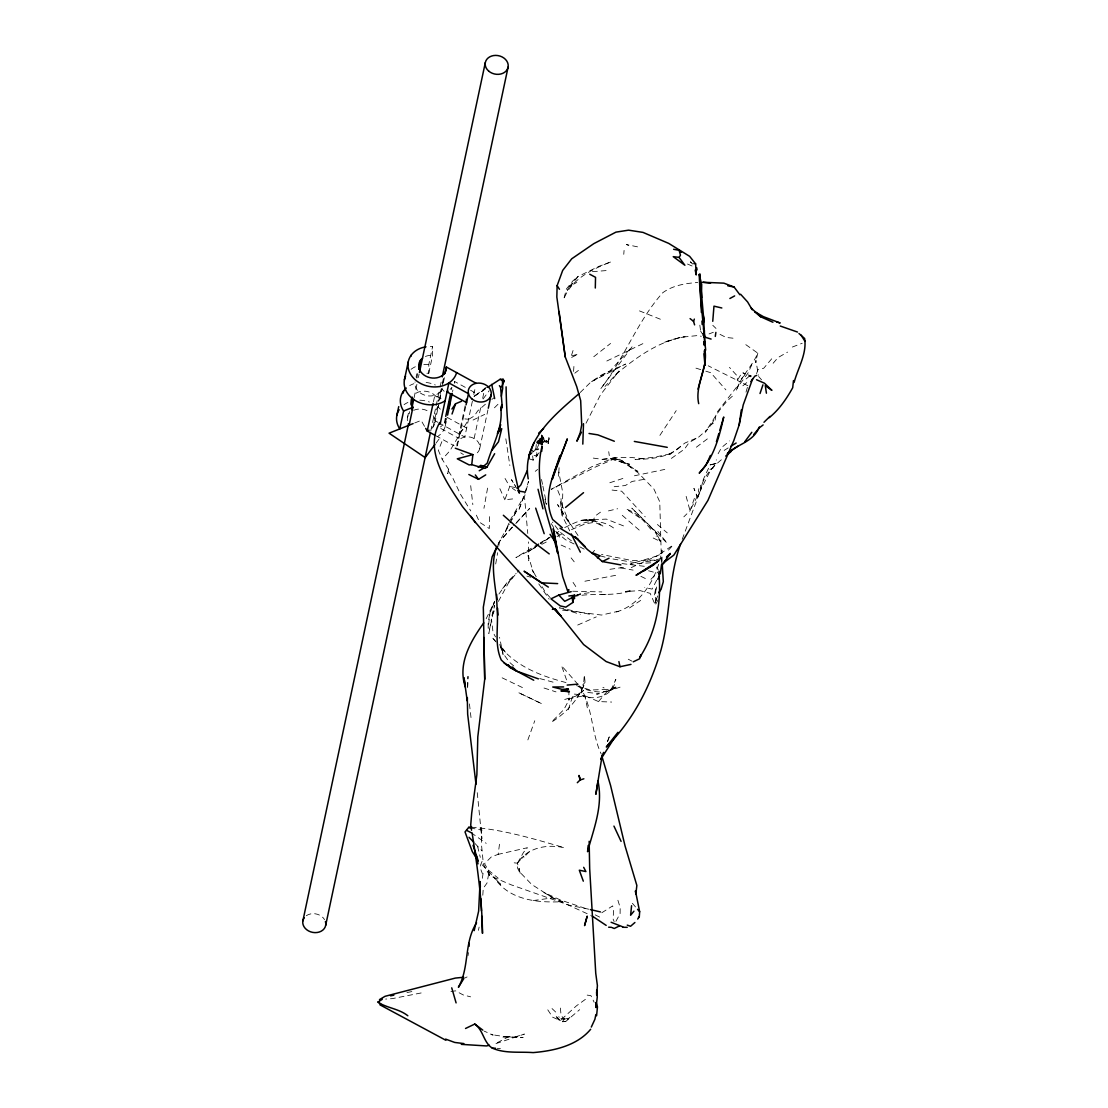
<?xml version="1.0" encoding="UTF-8"?>
<svg xmlns="http://www.w3.org/2000/svg" width="1108" height="1108" viewBox="0 0 1108 1108"><rect width="100%" height="100%" fill="white"/><g stroke="black" fill="none" stroke-linecap="round" stroke-linejoin="round"><path stroke-width="0.75" stroke-dasharray="5 3.75" d="M568.916 689.882L568.903 700.117L569.692 698.497L563.93 709.494L551.355 722.236C566.437 712.873 578.875 699.037 585.079 682.293L584.332 674.897L583.376 686.849L577.794 695.27L583.514 690.45L575.689 696.184L564.651 699.494L584.705 695.644L598.528 701.558L611.658 702.057M426.912 373.244A13.947 11.246 12 0 1 428.768 373.271L428.796 364.463L432.605 346.569A24.791 19.999 12 0 0 427.633 346.61M428.768 373.271L432.577 355.377L432.605 346.569M548.405 443.311L548.363 438.671L548.405 443.311L539.831 439.405L541.577 437.272L543.571 437.868L544.928 441.441L542.255 443.131L537.906 442.951M489.514 516.66L489.293 528.544L479.653 522.311L475.11 512.45M467.645 687.763L468.005 676.309L467.659 686.157M559.097 467.714L558.557 476.343L558.806 472.105L562.781 492.755L562.144 515.635L569.72 530.857M573.57 371.443L573.916 366.36M448.491 469.141L447.715 473.698L448.491 469.141L442.203 459.321L438.394 450.485L442.411 440.264M623.762 254.328L624.081 250.422M528.807 458.712L533.128 460.111L537.408 455.471L535.801 449.28L536.3 444.488M588.667 909.183L568.792 905.084L511.176 884.821L489.639 875.639L488.296 870.057L484.528 863.658L491.412 856.844L498.157 854.351L499.486 844.227M483.06 873.312L481.925 881.553M682.196 539.361L700.602 490.068L700.464 484.556L700.644 490.027L697.486 497.381L693.913 488.337L697.486 497.381L698.857 488.711M468.005 955.692L468.504 952.589M732.346 396.221C720.38 406.511 713.732 419.309 705.256 432.203L711.17 424.71L714.771 422.148L716.239 413.339L739.022 383.991L736.183 390.986C740.476 376.775 752.027 366.706 757.817 353.175L744.922 344.02M487.575 488.116L483.947 508.323M495.705 563.972L497.631 552.684M498.725 546.244L499.542 541.396L510.843 521.106M488.642 874.101L486.994 883.104L483.254 888.228L482.645 897.591M544.305 439.267L540.801 433.74L542.865 441.012L542.241 444.266L537.269 443.325M572.102 355.765L578.251 354.117L570.717 357.87L573.279 349.796M465.125 405.777L458.837 435.084M541.424 447.992L542.795 441.358L541.784 437.106L536.951 448.726L532.99 451.981M478.434 930.346L479.113 927.091M434.807 423.076L438.713 404.545M407.453 417.688L408.409 413.215M416.096 377.066L416.788 373.811M409.157 413.852L409.641 411.622M417.716 373.59L416.774 378.063A13.947 11.246 12 0 1 419.433 375.557M414.046 397.827L416.927 384.296M418.367 377.523L419.087 374.13M433.45 401.733L434.835 395.224L442.161 399.24M430.735 431.054L435.776 407.356M436.136 405.666L439.738 388.742M440.098 387.038L441.538 380.279M433.089 426.968L437.369 406.83M441.178 388.922L438.56 401.234A13.947 11.246 12 0 0 428.477 391.803A13.947 11.246 12 0 0 414.434 394.379M442.369 383.34L443.56 377.745M439.433 399.531L441.51 389.767M442.549 384.891L443.934 378.382M439.641 400.237L442.203 388.132M443.435 382.329L444.419 377.69M444.308 423.104L445.264 418.63M451.441 389.545L451.912 387.315M445.194 426.303L446.898 418.27M452.563 391.623L452.923 389.947M454.349 383.243L454.709 381.554L466.939 388.257M457.355 445.859L466.08 404.849M472.368 401.221L464.764 437.023L439.405 423.145M473.795 394.503L475.54 386.304M474.127 438.505L481.26 404.946M482.686 398.229L484.819 388.16M479.736 448.477L487.936 409.891M757.817 353.175L755.531 362.427L755.919 360.335L758.371 375.252M656.684 586.977L654.413 595.176L655.894 587.462L655.271 605.037L658.18 599.677M536.937 442.134L542.865 441.012L548.197 441.524L538.973 438.934L542.865 441.012L542.241 444.266L537.906 443.228M746.003 392.163L747.401 387.357M524.721 493.337L528.53 481.454L524.5 496.758L527.768 533.488M568.321 709.729L573.335 694.01L582.06 694.785L585.149 697.14L587.836 710.297M756.598 373.673L757.914 369.74L763.744 368.23L773.509 356.665M694.37 498.365L690.021 510.746L683.844 516.84M657.612 595.952L654.842 603.708L657.598 596.215M527.865 739.909L534.762 720.754M523.779 496.315L518.502 510.857L523.71 497.035L510.026 520.4M607.572 741.474L609.857 735.241L607.433 741.668M512.658 498.932L504.86 499.763L509.708 486.55L504.071 476.759M581.755 520.192L593.569 519.749L594.885 516.189L602.156 510.968M697.375 496.135L690.021 510.746L686.004 495.83M482.063 861.359L480.553 865.154L480.664 869.087L482.285 873.367M584.705 695.644L582.337 695.921C596.215 700.893 613.68 695.644 615.813 679.329L611.353 689.107L596.561 694.702M508.863 523.267L505.331 531.868L509.32 524.416M697.486 497.381L700.602 490.068L703.4 479.238L710.131 464.889L714.646 463.961L716.377 459.792M494.348 602.558L490.581 611.367L494.736 601.256L485.567 619.954M494.251 610.951L491.509 617.294L494.611 605.19L488.822 633.527L491.453 619.012L493.06 632.46L495.539 636.906M498.378 601.436L508.447 583.016L519.001 570.066M485.415 404.212L477.756 410.833L474.349 415.943L468.767 419.253L449.862 450.859L442.203 459.321M751.833 364.767L747.928 373.216L739.992 383.991M498.06 544.499L499.542 541.396L512.436 526.854M498.115 544.319L499.542 541.396L514.624 524.873M586.035 423.214L600.564 394.683L618.984 371.028L605.01 386.47M656.656 580.218L652.127 589.11L644.704 587.462M569.47 286.39L567.393 290.338L577.933 276.557L598.971 266.308L611.311 261.751C592.503 269.161 571.077 278.953 563.723 299.326L566.396 288.98L572.891 280.864L577.933 276.557L569.47 286.39L576.839 282.429M510.123 522.921L517.311 509.5L511.647 519.652M615.923 921.344L620.106 913.546L620.175 907.618L617.904 900.264M718.123 453.74L721.543 447.563L729.604 440.915M514.209 862.827L517.422 863.215L520.469 874.101L517.685 868.381L517.422 863.215L523.516 852.384L527.366 847.745L498.157 854.351M711.17 424.71L713.704 420.541L714.771 422.148M740.56 375.155L737.332 380.39L708.234 365.806M710.131 464.889L716.197 463.296L710.394 470.526L700.602 490.068C702.597 476.426 713.275 466.233 723.455 458.075M498.946 594.013L507.838 581.451L516.134 573.432M547.781 1009.831L552.629 1017.172L560.482 1020.648L555.302 1015.385L558.584 1019.748L562.421 1021.77L564.443 1018.695L560.994 1018.46L558.681 1016.729M659.897 435.361L676.212 410.652M548.335 440.624L549.513 438.865L548.779 437.355M483.116 398.977L489.196 390.681M435.97 443.2L439.876 437.951M539.208 452.673L533.128 460.111L532.131 451.552M591.769 553.668L594.608 550.316M598.528 701.558L607.032 691.558L617.322 686.351C606.367 695.339 590.218 691.988 578.362 686.586M773.162 363.23L778.038 357.565L787.566 352.109M582.642 685.09L585.079 682.293M515.788 523.613L529.707 508.35L513.586 525.621M668.456 550.122L673.11 545.108L657.016 555.967L630.133 564.138L654.066 562.587M502.575 588.473L512.145 578.196M741.238 378.881L746.21 373.604M650.936 579.318L657.958 571.922M529.347 851.664L523.987 857.218L520.691 858.645C531.771 846.623 548.875 844.379 564.263 847.689C534.153 838.964 503.295 829.56 471.98 827.288M494.431 407.813L500.331 401.941M564.443 1018.695L560.994 1018.46L562.421 1021.77L565.773 1021.465L579.65 1009.679M580.149 392.564L590.883 382.038L602.212 374.573L625.563 364.075L590.883 382.038L610.162 370.806L632.253 346.527L600.758 388.714C624.192 358.59 637.266 321.32 662.681 292.775C672.722 285.379 685.561 283.316 697.749 282.512M517.422 863.215L523.558 856.165L523.987 857.218M591.783 521.785L593.888 519.874L603.458 526.508L594.844 522.27L585.329 523.821L569.083 530.649M671.379 458.407L684.467 449.086L689.162 442.507L698.58 437.175L707.652 429.115M746.086 378.964L749.562 375.972L752.415 375.737M669.661 454.654L684.924 443.034L698.58 437.175M615.785 374.546C635.743 357.676 658.734 341.098 685.049 336.652L669.869 340.073L663.664 342.663L680.118 337.358L698.04 335.516L701.267 336.333M742.872 385.778L749.507 380.376M569.955 1017.296L567.434 1019.332L569.997 1018.017L559.249 1020.136M486.523 387.135L474.113 396.373M535.247 471.329L537.615 469.46M593.777 356.721L610.563 343.452M574.789 373.188L578.418 370.418M696.35 447.216L709.549 437.231M491.841 399.448L494.403 397.55M474.182 396.29L486.398 388.271M585.384 999.361L576.437 1005.842L562.822 1018.21L560.939 1013.792L560.108 1005.579M670.174 453.92L655.077 457.05L635.05 459.488C650.992 459.127 668.498 457.715 680.811 446.469M629.51 607.946L640.659 600.411M538.82 544.679L528.751 551.341L538.834 544.734M550.33 537.075L540.261 543.737L550.357 537.186M556.077 533.267L558.958 531.369M564.706 527.56C573.376 523.544 583.251 517.533 593.154 520.58L585.052 520.746L587.614 519.583M611.851 689.134L609.691 690.561L602.918 687.403M601.769 912.77L612.696 905.887L613.624 911.815L612.973 918.712L614.137 921.593M474.002 396.332L483.753 390.224M724.189 450.374L728.178 447.923M538.89 543.709L515.913 557.546L535.69 547.435M540.33 542.851L548.945 537.657M509.403 1036.299L494.916 1043.944L524.416 1034.083L515.469 1036.825L502.63 1037.074L523.128 1037.642L502.7 1036.368L490.969 1034.498L493.143 1035.066L484.182 1031.146M541.784 544.333L549.388 540.441M557.005 536.549L563.086 533.447M631.228 567.601L659.482 554.734M606.824 361.014L645.936 342.178M464.931 977.976L467.077 976.937M473.061 420.043L484.722 414.378M537.92 440.762L541.881 438.837L548.197 441.524M576.105 595.799L580.19 593.916L589.137 592.752M611.353 689.107L617.322 686.351L611.09 689.19L590.356 690.049L575.357 685.256M577.697 625.051L596.27 616.893M593.306 458.103L602.433 459.363L616.464 457.812L629.316 464.584L614.095 458.947L595.024 467.23L551.285 489.321L592.018 466.62L615.037 457.535L631.602 457.521L646.573 459.086M714.646 463.961L716.197 463.296M536.868 441.455L539.762 440.222L544.928 441.441L541.784 437.106M576.035 595.592L580.19 593.916M414.724 422.965L421.123 420.403L424.932 427.051M709.979 469.46L712.97 468.282M709.051 333.937L713.344 332.275M792.359 347.039L802.192 343.272M607.032 691.558L621.976 686.503M609.816 482.756L623.887 478.116M575.62 526.189C588.653 519.389 603.735 519.749 615.328 529.333M656.532 559.734L664.842 557.573M536.452 442.881L544.928 441.441L538.156 442.591M608.458 510.899L617.655 508.738M573.251 596.727C592.461 592.101 612.766 597.447 631.906 590.384L625.521 591.506L640.105 590.619L650.161 593.348L655.271 605.037M421.151 992.948L392.37 998.627L385.639 999.07M406.955 992.56L411.885 991.577M584.899 581.229L615.66 575.329M535.164 449.239L538.405 448.629M643.734 479.432L632.128 481.426L625.341 485.526L614.192 486.717M450.942 991.605L455.471 990.829L463.172 994.915L470.609 996.84M634.427 475.775L664.786 469.418M609.899 569.304L623.804 567.324M533.336 900.555L552.684 897.854L562.822 901.677C537.546 902.965 508.572 900.347 493.697 876.83L500.691 884.447L480.415 862.924M645.632 561.687L656.781 560.163M537.089 442.327L544.928 441.441M575.495 595.218L583.819 594.276M602.433 459.363C615.466 456.856 627.613 464.64 637.917 471.537L621.062 460.291L611.339 457.701L621.062 460.291L638.443 473.074L653.942 489.085L659.759 501.827L661.504 562.919M562.421 1021.77L565.773 1021.465M592.378 271.668L606.727 270.546M593.569 519.749L606.256 519.098L626.408 527.048M601.048 594.553L606.145 594.345M534.984 449.779L538.031 449.723M654.87 560.163L632.128 560.579L601.492 554.471M593.888 519.874L585.855 519.818L593.154 520.58M572.711 591.229L601.893 591.921M534.056 455.374L537.408 455.471L531.923 449.848M749.562 375.972L751.376 376.055L742.886 372.842L750.836 376.831M497.146 1048.32L500.414 1048.473M535.801 449.28L538.446 449.46M464.889 418.921L468.767 419.253M733.011 338.189L726.031 337.428L717.319 332.982M587.766 692.458L599.65 693.76M621.976 563.584L646.255 566.534M562.449 610.12L601.547 615.051L618.361 611.256L615.175 612.35C642.335 604.746 657.598 576.423 661.988 550.26L662.072 561.424M612.059 490.055L621.685 491.204L645.216 516.84M635.203 562.642L611.325 558.723M587.185 995.109L590.896 995.649L594.151 1002.255M515.151 487.478L509.708 486.55L515.566 490.484M620.494 567.933L633.111 570.094M470.083 827.939L482.16 830.141M589.456 614.206L559.429 607.835L580.26 614.358M637.529 246.849L626.366 244.508L628.624 245.477M620.189 461.662L629.413 463.961M600.356 555.911L605.065 557.116M539.776 678.567L556.41 683.04M648.526 570.772L655.839 572.767M526.882 576.132L530.843 577.226M623.624 462.673L609.732 458.643L608.721 451.676M695.949 368.147L704.148 370.668M705.796 371.18L710.713 372.69L725.892 389.864M544.028 688.026L555.994 691.891M585.301 908.408L560.371 899.959L543.986 892.466L552.684 897.854L590.619 915.277M565.98 682.556C541.203 676.005 516.619 666.85 499.888 646.199M639.468 310.891L661.739 319.783M687.486 264.036L693.359 266.557M561.119 545.067L570.246 549.166M502.146 677.833L523.821 688.234M653.166 537.989L660.534 541.59L655.451 531.258L631.837 508.156L667.251 543.294L657.806 531.397M640.867 576.326L648.402 580.01M574.082 543.973L565.385 539.651L555.357 531.064M595.19 914.862L599.788 917.161M747.858 385.764L737.332 380.39L737.319 376.041L729.452 367.371M579.747 546.812L585.079 549.596M628.264 659.218L632.017 661.171M539.831 439.405L542.865 441.012M470.595 390.265L474.266 392.274A11.62 9.376 12 0 0 470.706 393.575M447.106 417.356L466.662 428.076A11.62 9.376 12 0 0 458.947 438.408L439.377 427.702M434.932 420.694L437.923 422.328M435.652 435.652L454.058 445.721M552.684 897.854L531.674 884.447L519.791 872.079L519.209 868.298M639.967 517.935L626.117 509.071C637.114 512.533 645.271 522.159 652.141 531.037M471.135 832.676L486.204 843.354M571.451 540.842L559.845 531.979L552.463 522.145M488.296 870.057L498.198 878.201M657.404 524.486L667.251 532.879M622.239 515.303L639.87 530.663M513.738 665.991L509.251 662.03L503.503 653.983L500.137 645.188M692.874 264.119L690.353 261.793L692.597 264.397M552.033 1008.571L556.077 1012.435M712.79 325.309L716.003 328.439M474.889 843.396L481.925 850.722M649.246 525.649L654.953 531.646L660.534 541.59L656.171 536.646M578.085 684.564L561.59 665.742L567.31 682.126M579.152 685.714C592.96 705.477 590.883 732.18 601.201 753.98M550.233 597.697L545.648 592.628L541.313 585.481M496.149 641.975L491.855 637.197L495.29 641.061M500.442 646.753L505.802 652.723L499.694 644.33M758.634 376.471L761.556 379.836M632.391 903.311L635.507 906.926M571.105 557.878L576.312 564.484M699.841 325.17L700.63 331.167L702.306 333.48M538.779 583.888L549.125 599.137M700.63 331.167L702.347 333.702M541.715 435.112L543.571 437.868M578.044 535.538L557.587 504.597L570.232 524.873L560.288 500.968L562.144 515.635L560.994 498.337L556.147 486.398M448.325 471.08L452.438 477.271L460.54 494.376L470.789 510.926M573.058 582.393L577.725 589.539M551.285 523.668L553.765 527.713M557.075 533.087L559.554 537.131M516.882 488.559L511.467 479.653L515.455 486.398M613.597 458.075L614.095 458.947M536.175 576.769L531.992 569.304L533.405 572.407L528.101 555.454L528.765 560.773L528.488 541.923M489.639 875.639L483.407 864.309L481.592 845.709L481.177 826.166L481.869 838.714L477.257 792.677M658.221 569.761L656.836 567.047L657.584 570.301M499.86 488.67L504.86 499.763M499.999 645.341L503.087 654.482L499.556 637.322M477.562 846.36L480.304 857.384M541.493 479.445L542.532 484.445M542.878 486.121L546.659 504.486M544.998 499.237L545.995 504.043M505.83 438.81L509.86 465.554M469.446 703.899L471.232 719.508M581.284 687.999L582.06 694.785M470.692 485.664L472.839 504.666M306.279 915.748A11.62 9.376 12 0 1 324.575 919.64M440.707 391.166A13.947 11.246 12 0 1 424.156 394.974A13.947 11.246 12 0 1 415.057 381.941M411.068 369.31A24.791 19.999 12 0 1 417.536 365.862M423.824 364.504A24.791 19.999 12 0 1 428.796 364.463M425.43 356.471A13.947 11.246 12 0 1 432.577 355.377M409.697 385.584A24.791 19.999 12 0 1 413.88 383.714M426.137 382.468A24.791 19.999 12 0 1 435.319 384.988M441.58 388.866A24.791 19.999 12 0 1 444.156 391.318M445.277 418.325A24.791 19.999 12 0 1 437.48 436.649M404.074 404.655A24.791 19.999 12 0 1 407.896 402.467M419.821 400.196A24.791 19.999 12 0 1 429.405 402.024M437.771 406.774A24.791 19.999 12 0 1 440.347 409.212M433.2 415.749A13.947 11.246 12 0 1 430.68 429.308M407.384 420.708A13.947 11.246 12 0 1 409.835 413.049M413.686 410.32A13.947 11.246 12 0 1 429.364 411.899M438.477 405.791A13.947 11.246 12 0 1 436.898 409.06M456.828 445.998A11.62 9.376 12 0 1 473.047 437.979A11.62 9.376 12 0 1 475.471 454.183M463.463 454.474A11.62 9.376 12 0 1 460.72 452.798M454.709 381.554A24.791 19.999 12 0 1 454.349 382.745M451.427 387.925A24.791 19.999 12 0 1 450.056 389.434M446.884 418.118A24.791 19.999 12 0 1 440.444 426.954M490.29 610.66L488.199 628.236L488.129 622.876L490.29 610.66M541.327 703.525L518.281 692.514L541.327 703.525"/><path stroke-width="1.5" d="M467.299 697.611L467.659 714.203L475.997 784.298M595.301 288.025L595.536 277.332L589.733 274.216M467.341 697.583L467.23 700.865L464.003 677.75L465.36 687.029C457.327 663.692 470.678 641.227 483.767 622.862M705.187 351.721C707.333 369.74 694.661 385.681 698.705 403.658M583.5 423.685L582.808 444.114M703.899 336.998L703.995 318.772L703.054 314.353M541.729 451.358L542.006 446.413C532.962 482.7 549.125 518.309 557.656 552.961L553.294 528.654L562.629 576.423L568.058 592.254L568.653 589.678L568.058 592.254M528.807 458.712L529.028 455.236L533.959 442.688M637.696 919.058L639.302 916.704L639.648 911.732L635.521 891.206M712.749 321.306L713.967 306.154L721.834 307.982M487.728 387.301L500.11 379.31L502.45 380.667L502.686 388.479L501.356 396.221L502.298 407.592L501.896 404.725L500.761 407.772C503.337 427.079 492.478 445.125 487.243 463.158L483.407 466.357L483.656 468.185L479.224 470.748M588.168 845.487L587.572 851.706C593.75 828.438 603.292 805.779 597.946 781.071L595.882 794.298L601.893 757.069L603.597 752.387M572.13 597.295L573.168 596.381L572.864 602.447L572.13 597.295L573.39 597.046L572.864 602.447L565.856 607.142L560.274 605.938L550.967 598.832L558.834 595.079L571.174 591.658M631.574 905.707L630.618 915.263L633.928 911.192M793.48 380.543L792.705 387.745C786.458 398.88 779.229 409.531 769.215 417.674M478.06 467.05L480.844 465.443L483.656 468.185L471.745 464.654L472.881 454.626L455.291 448.214M483.947 637.529L484.722 679.176L477.797 736.862L476.883 774.686L471.689 813.341L470.734 824.864L471.537 830.238M501.245 410.223L501.896 404.725M528.211 478.85C521.688 441.58 553.986 415.389 578.958 393.728M661.545 564.484L660.313 573.833L658.914 571.119M715.297 336.43L715.879 332.4M666.268 559.471L663.47 562.975L673.858 555.08L707.929 500.414L733.801 440.582L739.161 424.918L741.335 409.891M695.201 270.061L696.198 274.95L695.616 263.843L689.647 256.336L668.72 243.4L643.014 232.403L628.582 230.159L615.937 232.14L593.846 243.621L571.728 258.787L562.684 270.421L557.13 285.615L556.839 297.027L565.246 356.928L576.714 386.595L580.675 400.625L581.714 424.835L580.26 432.66L576.866 441.219L581.451 432.217M474.182 930.651L478.628 911.178L480.096 881.525L480.346 886.705M659.08 573.598L658.831 572.933C661.822 601.99 655.922 632.987 639.607 657.584L641.047 654.856M595.855 1014.554L594.913 1019.263L591.298 1027.074M739.161 424.918L743.205 404.96L752.706 378.645M491.966 450.236L498.489 441.801L501.744 428.671L497.409 433.45L500.747 424.752M596.589 1015.759L597.461 1006.853L596.173 1002.463M396.816 415.569L398.728 406.622M404.406 379.864L408.215 361.97M403.187 393.105L403.658 390.861M411.026 356.18L411.262 355.059M406.262 388.049A24.791 19.999 12 0 0 403.603 411.013L399.794 428.907A24.791 19.999 12 0 1 399.157 409.752M411.068 404.905L412.495 398.201M418.672 369.103L420.569 360.155M302.872 920.914L408.298 424.918M411.539 409.683L413.686 399.531M419.447 372.44L485.29 62.657M412.231 397.107A13.947 11.246 12 0 0 412.938 407.287L409.129 425.195A13.947 11.246 12 0 1 408.312 423.755M433.103 403.367L427.217 431.026L434.668 435.112M325.669 925.36L430.375 432.743M442.258 376.886L508.101 67.103M444.266 374.379L444.516 373.271M444.973 373.507L446.358 366.997L476.177 383.326M440.098 424.336L448.892 382.952L468.449 393.659L466.08 404.849M445.735 416.4L450.485 394.019M447.577 415.126L452.216 393.312M488.296 408.215L491.149 394.78M476.565 922.825C463.726 942.825 469.723 967.284 458.407 987.311L463.864 978.503M502.45 380.667L503.946 380.806L501.966 386.29L500.581 387.177L501.356 396.221M697.998 389.102L704.799 364.103L704.633 350.571M716.419 441.704L718.857 433.477M719.826 430.181L723.732 417.01C719.189 437.12 713.857 457.77 699.217 473.171L705.602 465.609L708.358 460.651M559.845 455.651L552.227 479.362L567.282 438.865C558.82 464.21 540.122 492.187 552.657 519.5L562.352 527.74M694.591 324.866L693.566 321.403L694.328 319.09M760.019 393.52L762.941 384.822M452.022 414.018L455.582 403.783L461.51 401.262M794.104 382.426C797.912 368.078 807.026 353.84 804.643 338.508L798.951 333.494M680.506 544.18C668.318 578.182 670.506 615.397 660.95 650.147C650.438 686.448 633.18 720.103 606.298 747L617.945 732.319L600.771 759.326L602.586 754.506M707.098 463.047L710.422 455.43M527.089 470.886L520.843 484.944L517.671 488.268M641.366 654.786L639.524 658.803L633.264 661.822M439.71 422.494C423.588 451.081 446.953 482.839 462.438 506.55C493.531 544.762 526.591 581.035 561.174 616.394L555.136 608.971L583.597 644.537L606.145 661.559L619.995 666.739L630.978 664.385M497.312 546.05L492.104 556.895L483.323 607.212L484.722 679.176M496.675 547.241C489.044 566.797 497.16 588.944 497.049 609.248C498.794 626.034 494.016 644.163 501.287 660.022L506.37 664.786L516.009 670.88L538.405 678.872M494.653 453.698L486.966 467.133L485.055 468.393M657.723 579.276L659.509 576.215M476.648 858.465L472.299 851.581L465.014 831.914L468.767 827.316L471.98 827.288M679.066 257.375L684.883 265.255L673.249 256.654L679.066 257.375L680.464 255.242L679.107 250.311L673.622 249.286M661.684 565.939L670.229 553.515L666.504 557.13M451.925 409.032L455.582 403.783M750.836 381.651L754.811 376.166L756.695 375.377M658.637 592.697L661.074 589.373L663.318 581.645L662.168 563.099M744.825 441.69L751.806 432.3M434.987 444.502L425.209 457.604L389.074 433.186L413.118 423.602M759.326 426.968C753.218 442.286 737.956 443.643 727.277 453.657M382.288 999.278L377.814 1002.186C387.232 1008.114 399.005 1008.723 407.841 1015.759M753.689 434.571L759.257 427.896L763.121 424.946M590.647 1029.277C576.949 1045.827 553.612 1050.896 533.114 1052.6C519.597 1051.575 504.916 1053.736 492.243 1048.099C483.462 1042.462 483.448 1030.218 474.778 1024.055L465.526 1028.473M638.499 917.618L639.302 916.704M568.141 689.01L561.188 690.935L566.077 691.087L568.141 689.01L562.088 689.37L552.74 687.015L563.626 686.932M577.31 782.705L580.038 780.018L583.861 778.799M763.98 422.273L769.977 416.386M666.628 557.033L670.229 553.515M538.654 433.159L543.585 428.644M634.912 922.493L630.549 926.288L627.266 925.125M725.726 456.108L731.405 451.191M529.028 455.236L531.66 453.061M565.537 507.422L583.528 492.672M597.392 557.878L600.01 555.814L592.018 552.587L602.35 561.562L620.854 564.914M653.72 564.664L658.845 560.62L636.034 575.301L653.72 564.664L643.734 570.939M501.689 380.404L503.101 379.31L503.946 380.806M728.067 452.881L738.011 446.095M705.671 350.197L700.007 291.778L699.203 274.479L700.021 273.953L701.378 312.442M468.836 474.487L478.531 479.321L485.719 474.875M730.823 446.302L736.141 443.034M379.476 999.61L385.03 996.314L455.374 978.073L463.726 977.256M729.881 298.509L734.646 295.905M602.35 561.562L609.04 558.21M619.414 925.942L614.261 928.49L612.045 927.618M573.39 597.046L564.72 601.298L558.834 595.079M403.603 411.013L412.938 407.287M472.881 454.626L457.299 458.809L469.155 464.931L471.745 464.654M489.293 1045.273L486.467 1045.938L461.344 1044.359M552.366 609.358L555.191 608.749M390.57 995.843L393.839 995.192M568.847 595.979L573.833 595.411M567.171 685.076L577.822 684.148M500.11 379.31L503.101 379.31L504.14 381.789M622.682 927.271L627.225 927.327M492.243 1048.099L495.511 1048.251M608.638 927.202L611.533 927.341M557.656 583.611L541.341 582.822L524.084 571.202L548.335 587.088M561.188 690.935L569.401 691.752L566.077 691.087M710.574 283.149L702.707 282.263L723.87 283.149L734.078 287.014L739.867 294.742M463.878 1043.584L454.737 1042.448L445.61 1039.096M589.041 433.477L597.877 434.876L614.331 441.247M693.871 263.552L695.616 263.843M518.779 491.038L525.192 492.146M634.33 441.427L667.251 447.341M727.817 285.822L734.078 287.014M486.966 467.133L480.844 465.443M590.342 909.571L600.425 911.912M780.254 326.029L797.483 332.04M711.114 339.076L706.115 337.552L703.774 335.696M776.694 321.943L780.143 323.01L763.398 316.653L754.742 311.68L760.614 316.75L772.913 322.248M611.117 922.271L622.821 926.87M756.529 379.753L764.465 383.202L771.902 390.362L765.282 385.598L766.417 393.201M592.101 915.984L606.187 925.402M468.767 827.316L470.083 827.939M533.737 680.229L509.514 667.265L508.406 664.869M445.873 1040.274L379.892 1004.804M466.759 830.446L471.135 832.676M559.983 528.184L578.03 539.181M504.085 662.916L511.508 667.487M474.778 1024.055L482.839 1030.135M549.236 553.903L533.128 541.715L503.337 515.262M593.306 554.18L587.365 549.499L575.343 536.978L585.163 546.618M690.09 318.605L693.566 321.403M679.107 250.311L681.337 252.264M512.339 667.03L516.106 670.437M751.169 308.038L760.614 316.75M378.202 1001.715L380.93 1004.402M469.016 837.288L473.712 842.177M801.042 335.059L805.017 341.389M637.571 909.322L639.648 911.732M499.403 385.695L500.581 387.177M740.573 294.216L747.609 301.958L752.235 309.755M475.332 474.958L478.531 479.321M703.151 334.644L704.84 336.957M550.025 534.333L556.008 542.878M470.914 516.286L475.318 522.561M703.206 334.976L704.923 337.511L703.497 328.674M557.13 285.615L559.471 289.271M517.851 490.442L519.444 493.143C510.373 458.407 506.494 422.494 506.107 386.844M425.694 428.367L427.217 431.026A13.947 11.246 12 0 0 429.087 430.25M621.076 841.374L613.943 826.097M583.681 867.329L585.883 871.567L579.304 870.195L583.307 881.165M571.229 533.904L580.329 552.158M535.69 508.129L544.18 533.682M472.105 832.842C477.174 865.999 482.132 899.461 482.492 933.351L481.703 916.081M473.047 845.307L478.282 861.027M699.203 274.479L701.696 284.437L701.447 297.955L701.267 291.321L703.968 321.763M601.699 755.628L610.563 785.42L625.064 846L636.851 885.444L635.854 894.142L635.424 890.915M451.732 987.837L456.094 1002.906M538.031 489.265L542.948 508.835M618.901 661.601L619.995 666.739M491.689 384.393L494.68 398.589M573.902 595.979L574.456 598.708L574.401 594.761M476.44 856.027L478.019 863.852M696.669 267.624L697.057 269.909M565.246 356.928L559.041 311.445M468.739 943.116L469.086 946.329M596.644 990.178L597.267 997.006L596.062 1007.574L595.827 1002.643M496.633 594.497L496.993 599.636M497.575 608.209L498.032 615.065M701.946 321.057L702.167 324.506M704.106 353.771L704.799 364.103L704.536 351.084M499.791 426.317L499.93 428.754M704.148 341.984L704.314 345.308M704.563 350.294L705.297 365.252L704.688 349.851M480.9 898.796L481.454 910.887M596.561 991.826L596.7 995.206L597.406 985.58L595.744 973.281L589.678 868.63L589.151 841.304M704.48 344.726L704.342 341.306L704.411 344.56M704.397 330.281L704.577 345.502M325.42 921.51A11.62 9.376 12 0 1 312.733 932.396A11.62 9.376 12 0 1 304.298 917.673M445.084 400.847A24.791 19.999 12 0 1 414.988 400.334A24.791 19.999 12 0 1 405.57 376.166M456.607 372.607A24.791 19.999 12 0 1 431.331 386.761A24.791 19.999 12 0 1 408.09 367.164A24.791 19.999 12 0 1 425.998 346.818M446.358 366.997A13.947 11.246 12 0 1 427.757 377.011A13.947 11.246 12 0 1 422.605 358.106M448.103 391.124A24.791 19.999 12 0 1 446.995 391.9L466.551 402.606A11.62 9.376 12 0 1 466.44 399.296M449.391 402.066A24.791 19.999 12 0 1 449.003 408.409M587.143 916.344L584.595 925.499L587.143 916.344M579.955 778.398L579.013 775.448L580.038 780.018L579.955 778.398M488.67 71.078A11.62 9.376 12 0 0 507.88 67.99A11.62 9.376 12 0 0 493.559 55.566A11.62 9.376 12 0 0 488.67 71.078M471.717 398.755A11.62 9.376 12 0 0 490.927 395.681A11.62 9.376 12 0 0 476.592 383.243A11.62 9.376 12 0 0 471.717 398.755"/></g></svg>
